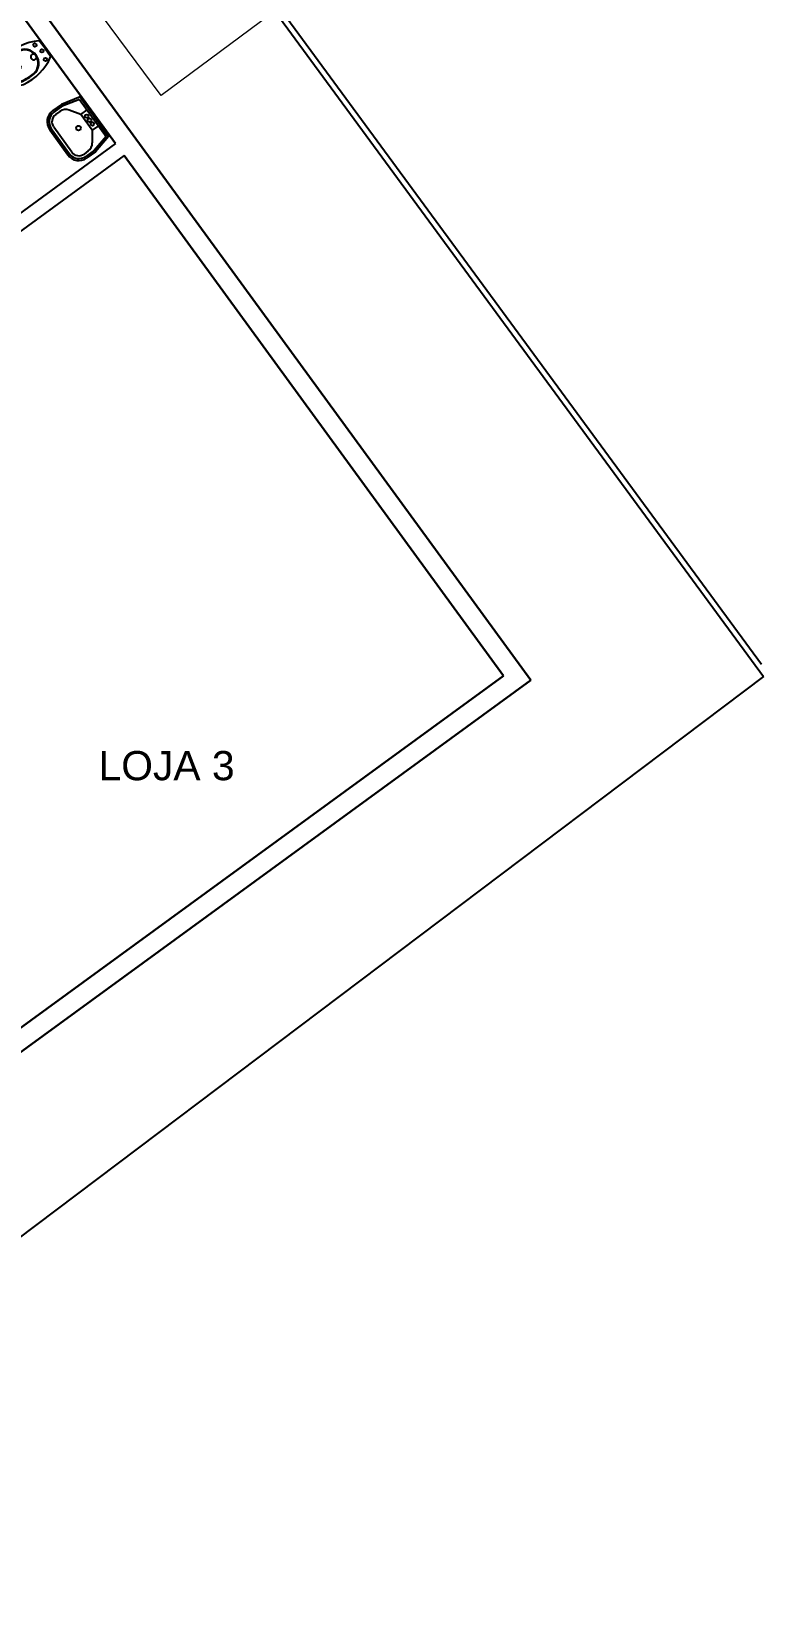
# Model space of a CAD drawing. Header units: metres. Extents: x 325024 to 7190115, y 7391967 to 10157759.
# Drawn here: x 326097.62 to 326105.13, y 7392816.06 to 7392832.31 of the extents above; entities that cross this region are included whole.
import ezdxf

# ---------------------------------------------------------------- set-up
doc = ezdxf.new("R2010")
doc.units = ezdxf.units.M
for name, color, linetype in [('HIDRAULICA', 3, 'Continuous'), ('PECAS', 2, 'Continuous'), ('TEXTO', 2, 'Continuous')]:
    doc.layers.add(name, color=color, linetype=linetype)
for name, color, linetype, lineweight in [('linagrossa', 7, 'Continuous', 25), ('MÓVEIS', 7, 'Continuous', 13), ('PAREDE EXTERNA', 6, 'Continuous', 30), ('PAREDE INTERNA', 181, 'Continuous', 25), ('PISO', 254, 'Continuous', 9)]:
    doc.layers.add(name, color=color, linetype=linetype, lineweight=lineweight)
doc.styles.get("Standard").update_dxf_attribs({"font": 'arial.ttf'})

# ---------------------------------------------------------------- blocks, each defined once
blk = doc.blocks.new('pia de banheiro')
at = {"layer": 'HIDRAULICA', "color": 0}
for p, q in [((-1167.941, -47.098), (-1167.741, -47.048)), ((-1167.941, -47.598), (-1167.941, -47.098)), ((-1167.921, -47.113), (-1167.736, -47.067)), ((-1167.921, -47.582), (-1167.921, -47.113)), ((-1167.741, -47.048), (-1167.632, -47.048)), ((-1167.741, -47.068), (-1167.632, -47.068)), ((-1167.685, -47.098), (-1167.632, -47.098)), ((-1167.921, -47.248), (-1167.841, -47.248)), ((-1167.841, -47.248), (-1167.767, -47.141)), ((-1167.841, -47.248), (-1167.841, -47.448)), ((-1167.541, -47.506), (-1167.541, -47.189)), ((-1167.511, -47.506), (-1167.511, -47.189)), ((-1167.491, -47.506), (-1167.491, -47.189)), ((-1167.841, -47.448), (-1167.921, -47.448)), ((-1167.841, -47.448), (-1167.771, -47.553)), ((-1167.941, -47.598), (-1167.741, -47.648)), ((-1167.921, -47.582), (-1167.736, -47.628)), ((-1167.687, -47.598), (-1167.632, -47.598)), ((-1167.741, -47.628), (-1167.632, -47.628)), ((-1167.741, -47.648), (-1167.632, -47.648))]:
    blk.add_line(p, q, dxfattribs=at)
for centre, radius in [((-1167.881, -47.298), 0.0183), ((-1167.881, -47.348), 0.0195), ((-1167.881, -47.398), 0.0182), ((-1167.741, -47.348), 0.0234)]:
    blk.add_circle(centre, radius, dxfattribs=at)
for centre, radius, start, end in [((-1167.685, -47.198), 0.1, 90, 145.2405), ((-1167.632, -47.189), 0.141, 0, 90), ((-1167.632, -47.189), 0.121, 0, 90), ((-1167.632, -47.189), 0.0914, 0, 90), ((-1167.687, -47.498), 0.1, 213.7272, 270), ((-1167.632, -47.506), 0.0914, 270, 0), ((-1167.632, -47.506), 0.121, 270, 0), ((-1167.632, -47.506), 0.141, 270, 0)]:
    blk.add_arc(centre, radius, start, end, dxfattribs=at)
blk = doc.blocks.new('new block.dwg vaso sanitario')
at = {"layer": 'PECAS', "color": 0}
for q in [(0, 95.742742), (0, -95.742742)]:
    blk.add_line((0, 0), q, dxfattribs=at)
for centre, radius in [((40.000002, 0), 17.500001), ((62.500003, 91.500003), 17.500001), ((325.000014, 0), 15.000001), ((62.500003, -91.500004), 17.500001)]:
    blk.add_circle(centre, radius, dxfattribs=at)
for centre, radius, start, end in [((281.877309, -367.965429), 546.302538, 78.038978, 120.612911), ((359.829176, 0), 170.170846, 0, 78.038978), ((7.500001, 95.742742), 7.5, 120.612911, 180), ((257.500011, 0), 145.000006, 94.115245, 180), ((257.500011, 0), 145.000006, 180, 265.884755), ((257.500011, 0), 138.500006, 94.115245, 180), ((257.500011, 0), 138.500006, 180, 265.884755), ((145.000006, 0), 30.000001, 213.541951, 146.458049), ((282.97582, -354.084727), 500.00002, 77.754014, 94.115245), ((282.97582, -354.084727), 493.50002, 77.754014, 94.115245), ((359.829176, 0), 131.170844, 0, 77.754014), ((359.829176, 0), 131.170844, 282.245986, 0), ((359.829176, 0), 137.670844, 0, 77.754014), ((359.829176, 0), 137.670844, 282.245986, 0), ((359.829176, 0), 170.170846, 281.961022, 0), ((7.500001, -95.742742), 7.5, 180, 239.387089), ((281.877309, 367.965428), 546.302538, 239.387089, 281.961022), ((282.97582, 354.084726), 500.00002, 265.884755, 282.245986), ((282.97582, 354.084726), 493.50002, 265.884755, 282.245986)]:
    blk.add_arc(centre, radius, start, end, dxfattribs=at)

msp = doc.modelspace()

# ---------------------------------------------------------------- linework, layer by layer
at = {"layer": 'linagrossa'}
for p, q in [((326098.24, 7392835.177), (326105.111, 7392825.81)), ((326098.259, 7392835.051), (326105.131, 7392825.684)), ((326105.131, 7392825.684), (326082.983, 7392808.976))]:
    msp.add_line(p, q, dxfattribs=at)
at = {"layer": 'PAREDE EXTERNA'}
for p, q in [((326102.743, 7392825.646), (326095.146, 7392836.072)), ((326098.478, 7392831.159), (326097.434, 7392832.592)), ((326102.463, 7392825.69), (326098.567, 7392831.038)), ((326096.774, 7392821.544), (326102.463, 7392825.69)), ((326081.193, 7392809.943), (326102.743, 7392825.646))]:
    msp.add_line(p, q, dxfattribs=at)
at = {"layer": 'PAREDE INTERNA'}
for p, q in [((326098.567, 7392831.038), (326093.704, 7392827.494)), ((326098.478, 7392831.159), (326096.707, 7392829.868))]:
    msp.add_line(p, q, dxfattribs=at)
at = {"layer": 'PISO', "color": 3, "ltscale": 7}
msp.add_lwpolyline([(326098.077, 7392832.828), (326099.19, 7392833.652), (326100.059, 7392832.478), (326098.945, 7392831.654)], close=True, dxfattribs=at)

# ---------------------------------------------------------------- block references
at = {"layer": 'MÓVEIS', "xscale": 0.001000000000000001, "yscale": 0.001000000000000001, "zscale": 0.001000000000000001, "rotation": 215.9614572828621}
msp.add_blockref('new block.dwg vaso sanitario', (326097.754, 7392832.135), dxfattribs=at)
at = {"layer": 'MÓVEIS', "color": 0, "rotation": 215.7276797197642}
msp.add_blockref('pia de banheiro', (325177.771, 7392110.999), dxfattribs=at)

# ---------------------------------------------------------------- texts
at = {"layer": 'TEXTO', "insert": (326098.303, 7392824.919), "char_height": 0.3, "attachment_point": 1}
msp.add_mtext_dynamic_manual_height_columns('LOJA 3 ', width=11.6613, gutter_width=12.5, heights=[0.246], dxfattribs=at)

doc.saveas('drawing.dxf')
